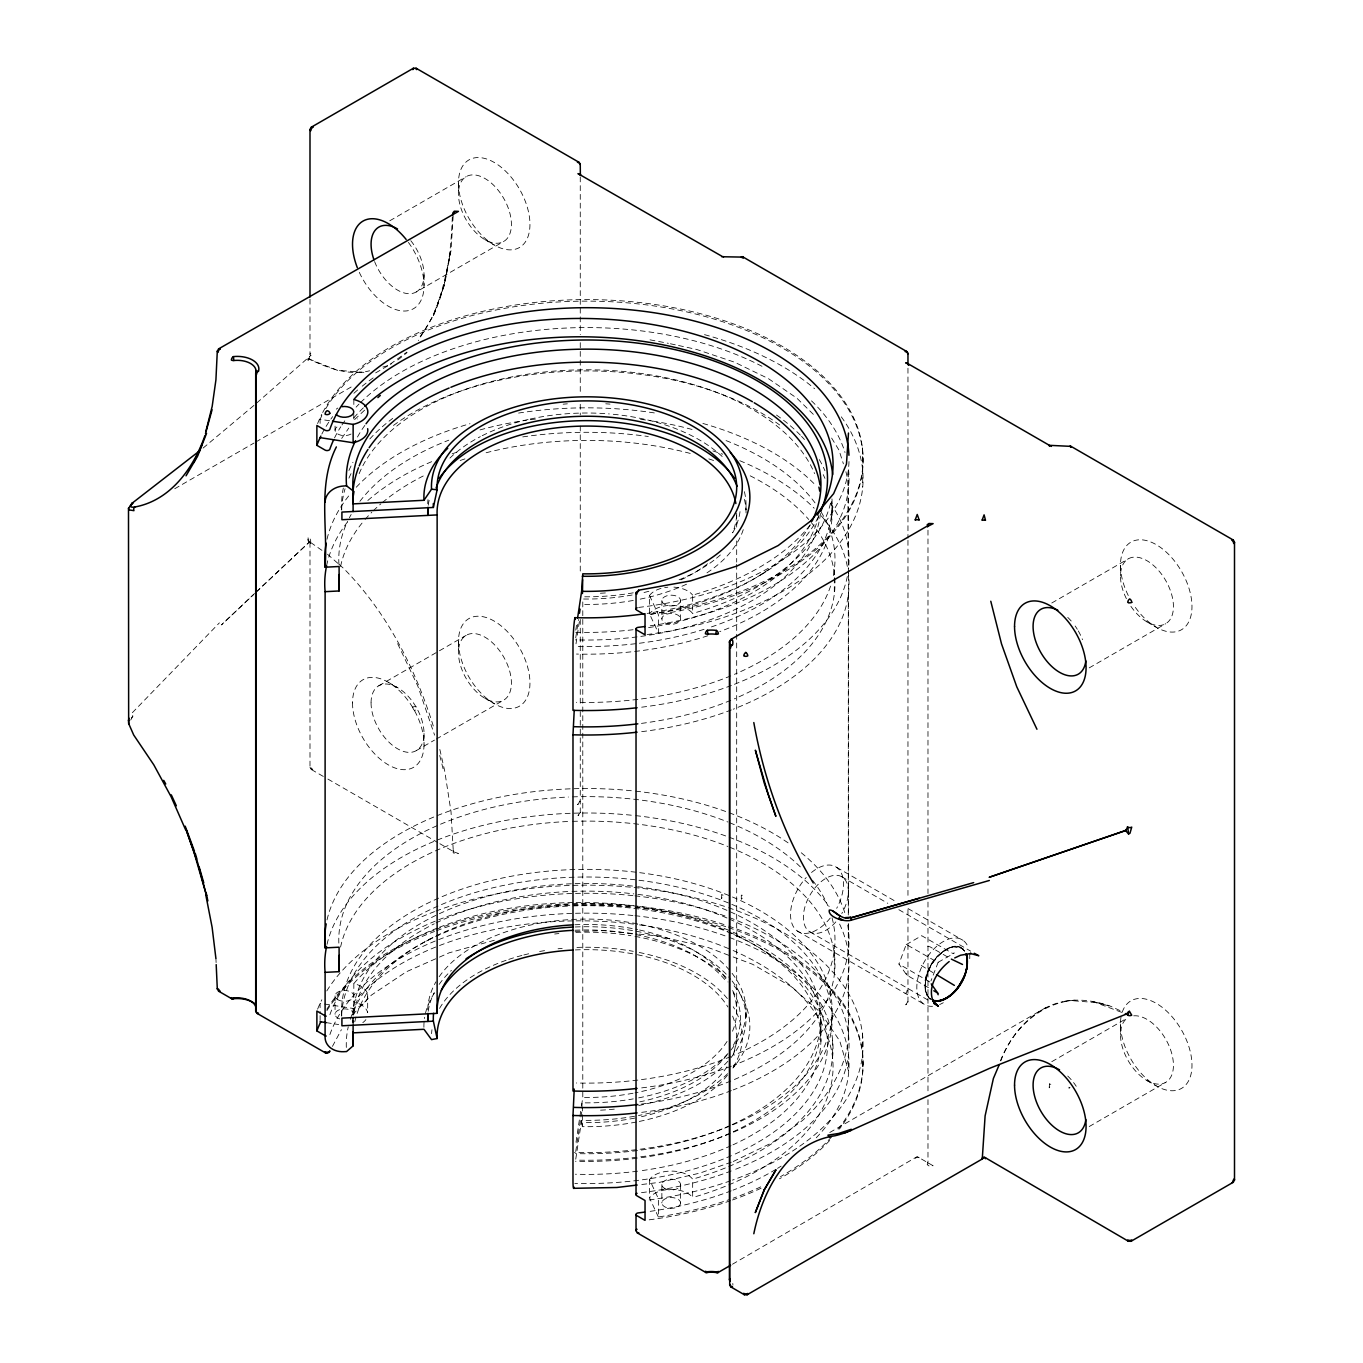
<?xml version="1.0" encoding="UTF-8"?>
<svg xmlns="http://www.w3.org/2000/svg" width="1363" height="1363" viewBox="0 0 1363 1363"><rect width="100%" height="100%" fill="white"/><g stroke="black" fill="none" stroke-linecap="round" stroke-linejoin="round"><path stroke-width="0.75" stroke-dasharray="5 3.75" d="M453.18 215.695L451.017 250.605L444.491 284.918L433.775 314.955L418.322 340.58M452.329 216.904C451.085 250.536 447.405 284.68 433.315 315.654L444.048 285.583L450.523 251.593C444.577 281.851 438.716 314.154 418.458 338.535M580.263 812.314L577.997 815.636L581.081 813.455A2.811 1.619 0 0 1 580.263 812.314L580.263 708.675M907.962 1001.515L905.714 1004.838L908.78 1002.657A2.811 1.619 0 0 1 907.962 1001.515L907.962 907.997M636.351 1122.022A155.416 89.737 0 0 1 582.291 1126.656L582.461 1107.25M575.748 630.183L576.668 624.05M575.731 637.867L578.525 619.484M576.004 643.813L579.701 619.364M576.004 1142.228L581.337 1106.96M581.558 1105.58L582.785 1097.419L582.785 599.004A149.794 86.482 0 0 0 633.028 594.83M575.731 1151.582L581.967 1110.47L581.967 1102.82A159.164 91.883 0 0 0 633.25 1098.885M575.748 1159.18L581.626 1120.318A162.981 94.098 0 0 0 636.453 1115.905M906.191 944.644L921.661 935.7L952.686 953.436L954.373 952.924M938.153 962.295L930.946 980.917M734.112 1052.117L737.809 1035.045M308.072 537.806L308.43 540.327L311.224 543.786A2.811 1.584 -58.9 0 0 309.282 542.661C305.585 538.538 309.827 534.909 310.815 541.23A2.811 1.619 0 0 0 310.815 543.513M308.004 358.861L308.277 360.224L310.815 353.17A2.811 1.619 0 0 0 310.815 355.47L255.477 404.078M928.442 987.664L906.94 975.244L898.916 964.016L906.225 944.457L937.846 962.465L953.844 953.384M1000.442 1060.789C1011.278 1033.444 1033.239 1007.904 1063.106 1001.601M1000.851 1060.857C1012.522 1028.622 1041.741 1001.481 1077.111 1000.084M332.436 1046.392L341.397 1029.678M130.712 720.039L132.875 716.069A2.811 1.738 42.9 0 1 131.41 713.684L219.375 622.874M341.687 438.409L348.741 428.135M131.547 717.909L132.875 716.069M736.429 1063.668L732.152 1068.848A155.416 89.737 0 0 0 733.209 1006.729M352.625 1014.702L371.486 995.041L406.361 971.768L437.506 957.985M732.459 1264.234L917.231 1156.591L933.127 1165.774L928.902 1165.91L927.164 1164.632A2.811 1.619 0 0 0 927.164 1162.332L928.902 1164.292M254.54 593.518L221.436 624.918L253.688 594.507M256.04 592.087L308.992 542.372L255.222 593.058M354.601 419.583L364.79 409.973M253.893 405.458L201.98 449.006M397.877 359.968L407.026 352.608M390.227 364.228L406.856 352.131M375.66 372.883L391.675 363.614M389.75 220.789L466.214 176.645M374.604 261.577A37.448 21.621 60 0 0 416.26 291.955L503.663 241.507M174.72 488.755L253.995 443.043M255.835 441.97L353.545 385.627M378.812 685.759L466.214 635.311M416.26 750.621L434.473 740.109M436.296 739.07L503.663 700.173M761.457 574.283L766.245 571.523M426.5 941.049L430.981 938.46M1051.776 603.008L1128.24 558.864M1089.224 667.87L1165.689 623.726M829.777 1132.5L1046.034 1007.496M1051.776 1061.675L1126.417 1018.57M1089.224 1126.537L1165.689 1082.392M439.465 957.116L449.194 952.805L497.836 939.294M731.267 1162.196L699.832 1173.117L659.436 1182.368L639.179 1184.805M733.26 1161.497L772.327 1142.586L802.432 1120.522C825.688 1099.583 844.276 1072.306 848.297 1040.668L848.297 975.687M915.834 1158.363L915.255 1157.749A2.811 1.619 0 0 1 919.224 1157.749L918.645 1158.363M307.97 360.224L308.072 358.793L309.282 359.133C327.597 368.01 349.098 376.171 369.612 370.77M382.884 367.039L388.557 365.437M927.709 946.552L929.873 946.723L949.585 958.104M575.101 931.321L604.201 930.69L637.015 933.911M363.921 372.372L337.155 370.242L309.282 359.133A2.811 1.653 -61.1 0 0 311.224 355.658L310.815 355.47M639.077 934.115L657.528 935.938L707.618 947.285L731.164 956.196M650.032 339.847L668.347 343.323M320.101 423.382L320.101 419.293L330.425 420.894M437.591 927.947A252.785 145.943 0 0 0 353.835 983.541A23.41 13.511 0 0 1 367.823 996.132A23.41 13.511 0 0 1 353.136 1008.45L320.101 1003.338L320.101 1013.527M326.302 1022.642L338.688 1024.567M670.392 343.766L676.508 345.078M678.535 345.503L696.493 349.405L734.606 362.217L768.374 378.607L796.776 398.098L815.67 416.618M733.141 956.928L752.768 964.357L790.932 986.386L820.509 1012.453L839.795 1041.059L848.553 1071.182L848.468 1054.536M1121.613 1012.317L1092.649 1001.43L1108.92 1005.911L1097.436 1002.691L1070.688 1000.561L1062.68 1001.686C1078.423 998.329 1094.625 1000.749 1109.686 1005.86L1123.044 1011.959M454.237 852.028L458.445 853.494L454.237 853.63L452.925 852.028A2.811 1.619 -0.7 0 0 452.925 850.41L454.237 852.028L439.602 843.561M963.42 949.023L955.838 946.041C934.183 949.312 915.152 981.684 930.554 999.846L925.596 992.792C922.615 973.08 935.597 950.079 955.838 946.041L959.995 946.808L964.646 951.05L959.995 946.808L951.135 946.774C933.263 954.918 919.616 977.731 927.573 996.949M932.548 999.88L929.327 998.278L932.701 1000.459M484.938 239.649L494.207 244.999M1146.965 621.869L1156.233 627.219M836.695 867.396L895.27 901.216M908.082 908.61L962.977 940.3M841.789 876.767L887.807 903.328M898.847 909.7L970.626 951.135M484.938 698.316L494.207 703.666M1146.965 1080.535L1156.233 1085.885M932.974 972.637L920.536 965.038M929.753 981.956L898.916 964.016M388.268 682.267L397.536 687.616M809.963 931.9L930.145 1001.294M797.338 931.031L923.62 1003.952M311.394 769.55L326.047 778.017M327.887 779.074L437.762 842.504M766.449 952.584L771.492 955.514M737.008 935.58L741.199 938.034M310.662 542.508L322.418 550.686M327.461 554.196L337.837 563.328M339.319 564.64L343.919 568.695C387.262 612.703 415.868 669.386 433.911 728.012M964.646 951.05L961.716 948.205L953.555 946.706C935.7 952.055 924.25 972.058 925.46 990.151L926.874 994.769L929.225 997.46M831.634 438.085L838.978 450.097L843.39 463.846M397.655 643.677L417.845 686.151L434.61 735.151M649.521 595.529L658.363 614.594L658.363 632.943L649.521 613.878L649.521 595.529A23.41 13.511 0 0 1 667.819 587.197M658.363 1216.989L649.521 1197.907A23.41 13.511 0 0 1 670.852 1189.439A23.41 13.511 0 0 1 692.66 1197.498L692.66 1179.148A23.41 13.511 0 0 0 670.852 1171.09A23.41 13.511 0 0 0 649.521 1179.557L658.363 1198.639L658.363 1216.989A276.195 159.454 0 0 0 729.137 1199.644M906.497 974.801L906.191 973.335M845.912 471.7L847.803 479.537L848.297 568.439M439.738 755.46L443.827 771.697M439.84 749.429L444.662 770.725L451.017 811.718L453.3 851.211M581.626 1120.318L582.291 1126.656M215.916 958.53L216.104 962.568M1120.471 565.304L1120.471 576.004M1120.471 1023.971L1120.471 1034.67M1069.001 1087.163L1069.001 1088.27A2.811 1.619 -60 0 0 1069.989 1087.401M927.982 530.173L927.982 893.583M927.982 902.085L927.982 1091.218M927.982 1099.72L927.982 1163.474M907.962 368.214L907.962 538.232M907.962 540.344L907.962 897.876M862.694 468.923L862.694 487.255M862.694 1052.952L862.694 1071.301M862.387 447.78L862.387 467.645M862.387 1033.341L862.387 1053.224M848.468 573.176L848.468 468.974A262.156 151.344 0 0 1 646.658 626.281M848.468 575.305L848.468 915.561M848.468 924.08L848.468 1034.653M848.297 595.001L848.297 915.186M848.297 923.654L848.297 951.221M834.309 569.819L834.309 575.936M834.309 577.98L834.309 594.285M834.309 950.522L834.309 974.988M832.64 1040.208L832.64 1058.557M832.146 507.309L832.146 514.941M832.146 1013.373L832.146 1021.006M831.669 513.987L831.669 521.62M831.669 1020.035L831.669 1027.685M820.918 1020.819L820.918 1041.468M820.475 1027.191L820.475 1034.841M746.038 505.86L746.038 509.677M746.038 1011.925L746.038 1019.558M736.684 513.34L736.684 528.197M736.684 540.907L736.684 562.118M736.684 564.248L736.684 632.108M736.684 634.238L736.684 1011.755M810.082 525.181A252.785 145.943 0 0 1 692.66 595.12L692.66 613.469A23.41 13.511 0 0 0 670.852 605.393A23.41 13.511 0 0 0 649.521 613.878M680.597 600.555A9.371 5.401 0 0 1 666.558 605.24A9.371 5.401 0 0 1 666.558 595.887A9.371 5.401 0 0 1 680.597 600.555L680.597 618.904A9.371 5.401 0 0 1 666.558 623.59A9.371 5.401 0 0 1 666.558 614.219A9.371 5.401 0 0 1 680.597 618.904M680.597 1184.6L680.597 1202.95A9.371 5.401 0 0 1 666.558 1207.618A9.371 5.401 0 0 1 666.558 1198.264A9.371 5.401 0 0 1 680.597 1202.95M661.873 600.555L661.873 618.904M661.873 1184.6L661.873 1202.95M649.521 1179.557L649.521 1197.907M580.263 176.883L580.263 334.651M580.263 342.658L580.263 394.163M580.263 404.283L580.263 414.914M580.263 426.04L580.263 572.681M580.263 619.432L580.263 706.562M458.445 183.085A50.55 29.185 60 0 0 512.079 249.787A50.55 29.185 60 0 0 512.079 178.297A50.55 29.185 60 0 0 458.445 183.085L458.445 193.785A37.448 21.621 60 0 0 498.176 243.193A37.448 21.621 60 0 0 498.176 190.241A37.448 21.621 60 0 0 458.445 193.785M458.445 641.752A50.55 29.185 60 0 0 512.079 708.453A50.55 29.185 60 0 0 512.079 636.964A50.55 29.185 60 0 0 458.445 641.752L458.445 652.451A37.448 21.621 60 0 0 498.176 701.86A37.448 21.621 60 0 0 498.176 648.907A37.448 21.621 60 0 0 458.445 652.451M424.029 274.815L424.029 285.514M424.029 733.481L424.029 744.181M367.669 994.377L367.669 1012.709A23.41 13.511 0 0 0 353.835 1001.89A252.785 145.943 0 0 1 437.591 946.297M353.835 399.495L353.835 405.612M353.784 413.909L353.784 420.025M353.835 983.541L353.784 1014.259M353.136 1008.45L353.136 1018.638M353.136 1020.683L353.136 1026.799M335.059 426.142L335.059 430.214M335.059 995.91L335.059 1014.259M320.101 1015.571L320.101 1021.688M309.997 299.196L309.997 354.312M309.997 542.372L309.997 767.113M563.123 404.181A162.981 94.098 0 0 1 567.366 403.84M605.751 403.806A162.981 94.098 0 0 1 609.994 404.112M818.839 515.35A234.061 135.141 0 0 1 647.169 627.832M633.079 629.74A234.061 135.141 0 0 1 575.425 632.245M820.475 513.476A234.061 135.141 0 0 1 575.425 639.877M359.151 473.677A234.061 135.141 0 0 1 586.84 369.782A234.061 135.141 0 0 1 814.58 473.625M740.024 511.619A153.593 88.68 0 0 1 731.624 534.552M605.376 592.939A153.593 88.68 0 0 1 597.062 593.382M831.958 498.892A245.289 141.616 0 0 1 711.094 627.031M704.041 629.331A245.289 141.616 0 0 1 576.481 646.403M341.755 510.086A245.289 141.616 0 0 1 343.323 488.073M348.928 470.525A245.289 141.616 0 0 1 352.966 462.261M369.782 438.988A245.289 141.616 0 0 1 392.68 418.39M776.484 415.051A245.289 141.616 0 0 1 800.49 435.274M801.529 436.364A245.289 141.616 0 0 1 804.477 439.533M819.265 459.552A245.289 141.616 0 0 1 824.939 470.746M831.447 501.584A245.289 141.616 0 0 1 719.715 631.614M707.84 635.754A245.289 141.616 0 0 1 576.481 654.053M341.636 509.711A245.289 141.616 0 0 1 345.06 488.789M348.928 478.157A245.289 141.616 0 0 1 351.415 472.876M393.464 425.443A245.289 141.616 0 0 1 781.902 426.653M823.218 474.614A245.289 141.616 0 0 1 824.939 478.379M744.385 491.685A159.164 91.883 0 0 1 745.817 509.915M720.363 554.962A159.164 91.883 0 0 1 715.575 558.983M713.888 560.295A159.164 91.883 0 0 1 677.121 580.604M633.25 592.82A159.164 91.883 0 0 1 581.967 596.755M427.743 503.697A159.164 91.883 0 0 1 427.982 499.625M449.943 458.07A159.164 91.883 0 0 1 480.321 436.654M482.229 435.683A159.164 91.883 0 0 1 528.214 419.48M530.224 419.037A159.164 91.883 0 0 1 609.312 413.926M613.265 414.284A159.164 91.883 0 0 1 723.583 457.832M743.261 529.645A159.164 91.883 0 0 1 706.801 572.971M686.509 584.216A159.164 91.883 0 0 1 637.373 599.703M633.25 600.453A159.164 91.883 0 0 1 581.967 604.405M428.221 505.247A159.164 91.883 0 0 1 429.413 499.199M744.385 499.318A159.164 91.883 0 0 1 746.038 513.493M572.699 905.935A240.621 138.924 0 0 1 811.99 995.535A240.621 138.924 0 0 1 734.964 1154.103M731.403 1155.671A240.621 138.924 0 0 1 574.862 1183.357M346.321 1047.431A240.621 138.924 0 0 1 348.247 1026.833M350.291 1019.32A240.621 138.924 0 0 1 433.707 937.471M435.547 936.602A240.621 138.924 0 0 1 570.654 906.003M729.801 932.241A234.061 135.141 0 0 1 732.987 1144.835M731.079 1145.704A234.061 135.141 0 0 1 639.605 1170.919M637.577 1171.192A234.061 135.141 0 0 1 575.425 1174.225M354.772 1021.841A234.061 135.141 0 0 1 434.456 936.705M436.211 935.836A234.061 135.141 0 0 1 570.586 904.453M572.664 904.368A234.061 135.141 0 0 1 632.79 906.753M634.834 906.991A234.061 135.141 0 0 1 727.961 931.423M637.85 886.717A234.061 135.141 0 0 1 815.193 988.856A234.061 135.141 0 0 1 731.079 1125.071M730.108 1125.497A234.061 135.141 0 0 1 575.425 1153.592M352.966 1023.238A234.061 135.141 0 0 1 352.847 1016.73M352.898 1015.196A234.061 135.141 0 0 1 636.862 886.597M341.755 1016.151A245.289 141.616 0 0 1 585.051 869.355A245.289 141.616 0 0 1 832.129 1014.038A245.289 141.616 0 0 1 574.453 1152.417M341.636 1015.776A245.289 141.616 0 0 1 593.638 877.056A245.289 141.616 0 0 1 832.026 1023.562A245.289 141.616 0 0 1 576.481 1160.117M733.141 992.281A149.794 86.482 0 0 1 732.527 1031.212M727.075 1041.434A149.794 86.482 0 0 1 635.056 1092.87M633.028 1093.245A149.794 86.482 0 0 1 582.785 1097.419M574.93 924.761A149.794 86.482 0 0 1 637.628 929.6M639.639 930.026A149.794 86.482 0 0 1 728.012 981.99M736.599 515.299A149.794 86.482 0 0 1 732.527 532.78M707.601 563.754A149.794 86.482 0 0 1 677.973 581.217M648.873 591.286A149.794 86.482 0 0 1 641.07 593.178M810.201 524.738A234.061 135.141 0 0 1 647.715 614.764M818.311 516.935A240.621 138.924 0 0 1 647.135 613.418M357.481 437.012A240.621 138.924 0 0 1 364.858 425.392M821.139 512.011A248.1 143.234 0 0 1 832.844 577.98M830.561 586.107A248.1 143.234 0 0 1 734.384 674.361M730.772 675.878A248.1 143.234 0 0 1 639.929 699.117M637.833 699.372A248.1 143.234 0 0 1 576.328 702.303M338.944 564.452A248.1 143.234 0 0 1 347.531 521.467M349.337 517.838A248.1 143.234 0 0 1 351.16 514.498M359.9 501.345A248.1 143.234 0 0 1 448.802 440.181M480.015 429.907A248.1 143.234 0 0 1 526.391 420.264M530.514 419.685A248.1 143.234 0 0 1 536.766 418.901M640.559 419.327A248.1 143.234 0 0 1 650.901 420.792M652.945 421.116A248.1 143.234 0 0 1 692.898 429.686M726.036 440.59A248.1 143.234 0 0 1 816.488 504.906M834.786 577.878A248.1 143.234 0 0 1 734.384 698.827M730.772 700.343A248.1 143.234 0 0 1 639.929 723.583M340.58 566.378A248.1 143.234 0 0 1 363.751 521.024M365.097 519.439A248.1 143.234 0 0 1 371.826 512.232M373.258 510.801A248.1 143.234 0 0 1 380.856 503.85M382.441 502.487A248.1 143.234 0 0 1 426.125 474.545M460.183 460.49A248.1 143.234 0 0 1 466.027 458.547M486.114 452.755A248.1 143.234 0 0 1 690.973 453.623M708.845 458.905A248.1 143.234 0 0 1 714.672 460.864M750.212 475.823A248.1 143.234 0 0 1 808.719 519.49M811.206 522.438A248.1 143.234 0 0 1 834.616 575.816M832.026 917.793A248.1 143.234 0 0 1 734.384 1055.064M730.772 1056.581A248.1 143.234 0 0 1 639.929 1079.803M637.833 1080.075A248.1 143.234 0 0 1 576.328 1082.989M338.842 943.111A248.1 143.234 0 0 1 568.456 797.031M572.494 796.878A248.1 143.234 0 0 1 727.876 822.008M729.716 822.758A248.1 143.234 0 0 1 800.541 867.072M812.569 880.379A248.1 143.234 0 0 1 827.818 905.696M729.716 847.224A248.1 143.234 0 0 1 734.384 1079.513M730.772 1081.029A248.1 143.234 0 0 1 639.929 1104.269M340.58 947.081A248.1 143.234 0 0 1 568.456 821.497M572.494 821.344A248.1 143.234 0 0 1 727.876 846.474M847.309 576.498A262.156 151.344 0 0 1 733.243 684.754M731.369 685.47A262.156 151.344 0 0 1 639.213 707.482M327.018 539.237A262.156 151.344 0 0 1 350.938 493.219M356.254 487.238A262.156 151.344 0 0 1 469.996 423.706M518.604 413.057A262.156 151.344 0 0 1 654.53 412.955M702.882 423.45A262.156 151.344 0 0 1 815.67 485.296M830.357 503.066A262.156 151.344 0 0 1 848.723 566.548M848.11 570.978A262.156 151.344 0 0 1 733.243 709.203M731.369 709.936A262.156 151.344 0 0 1 639.213 731.948M326.592 565.679A262.156 151.344 0 0 1 348.212 521.041M367.84 500.494A262.156 151.344 0 0 1 432.974 461.12M452.158 453.811A262.156 151.344 0 0 1 458.019 451.852M522.762 436.893A262.156 151.344 0 0 1 648.294 436.501M712.883 450.932A262.156 151.344 0 0 1 722.68 454.186M739.802 460.711A262.156 151.344 0 0 1 814.188 508.246M821.31 515.896A262.156 151.344 0 0 1 847.803 568.984M847.803 925.221A262.156 151.344 0 0 1 733.243 1065.44M731.369 1066.173A262.156 151.344 0 0 1 639.213 1088.185M327.018 919.923A262.156 151.344 0 0 1 633.556 790.949M635.669 791.17A262.156 151.344 0 0 1 788.342 843.033M801.257 852.761A262.156 151.344 0 0 1 845.554 915.289M839.591 924.097A262.156 151.344 0 0 1 733.243 1089.906M731.369 1090.621A262.156 151.344 0 0 1 639.213 1112.651M327.018 944.389A262.156 151.344 0 0 1 633.556 815.415M635.669 815.636A262.156 151.344 0 0 1 829.13 906.497M727.382 1075.322A155.416 89.737 0 0 1 638.344 1121.63M431.577 1033.665A155.416 89.737 0 0 1 431.969 1029.712M439.55 1008.399A155.416 89.737 0 0 1 506.985 959.995M508.791 959.382A155.416 89.737 0 0 1 521.927 955.446M523.852 954.952A155.416 89.737 0 0 1 529.696 953.538M539.629 951.476A155.416 89.737 0 0 1 547.756 950.13M558.063 948.784A155.416 89.737 0 0 1 562.203 948.375M576.924 947.421A155.416 89.737 0 0 1 633.25 951.323M639.247 952.481A155.416 89.737 0 0 1 727.382 998.602M732.613 1016.134A149.794 86.482 0 0 1 732.749 1055.848M726.956 1066.803A149.794 86.482 0 0 1 638.974 1117.251M634.817 1118.086A149.794 86.482 0 0 1 582.785 1122.601M575.356 949.926A149.794 86.482 0 0 1 633.574 953.981M637.407 954.73A149.794 86.482 0 0 1 727.91 1006.984M732.595 990.577A153.593 88.68 0 0 1 732.732 1046.409M727.007 1054.911A153.593 88.68 0 0 1 639.775 1101.866M574.999 930.213A153.593 88.68 0 0 1 726.99 982.28M729.273 919.02A234.061 135.141 0 0 1 731.965 1132.312M730.108 1133.147A234.061 135.141 0 0 1 641.155 1157.715M637.134 1158.243A234.061 135.141 0 0 1 575.425 1161.242M352.932 1022.25A234.061 135.141 0 0 1 434.269 923.807M436.075 922.921A234.061 135.141 0 0 1 569.973 891.487M572.034 891.402A234.061 135.141 0 0 1 633.812 893.872M637.85 894.367A234.061 135.141 0 0 1 727.399 918.185M734.044 985.824A162.981 94.098 0 0 1 732.936 1068.03M727.655 1073.686A162.981 94.098 0 0 1 638.48 1115.53M423.91 1027.293A162.981 94.098 0 0 1 424.643 1017.258M425.46 1013.288A162.981 94.098 0 0 1 434.678 992.605M554.673 934.013A162.981 94.098 0 0 1 558.881 933.57M575.868 932.377A162.981 94.098 0 0 1 630.916 935.665M635.005 936.364A162.981 94.098 0 0 1 727.552 978.736M732.084 973.335A159.164 91.883 0 0 1 729.341 1051.946M727.927 1053.565A159.164 91.883 0 0 1 637.373 1098.118M427.743 1009.762A159.164 91.883 0 0 1 435.939 981.82M439.176 976.743A159.164 91.883 0 0 1 582.103 919.122A159.164 91.883 0 0 1 730.772 971.7M732.084 980.985A159.164 91.883 0 0 1 729.341 1059.596M727.927 1061.198A159.164 91.883 0 0 1 637.373 1105.768M614.287 1109.141A159.164 91.883 0 0 1 600.061 1110.198M428.221 1011.295A159.164 91.883 0 0 1 434.081 992.911M439.176 984.393A159.164 91.883 0 0 1 451.409 970.388M575.22 926.976A159.164 91.883 0 0 1 730.772 979.35M932.531 1006.286A37.448 21.621 -60 0 1 925.579 959.637A37.448 21.621 -60 0 1 968.497 948.137M969.638 953.725A37.448 21.621 -60 0 1 969.638 960.114M943.298 1002.708A37.448 21.621 -60 0 1 939.618 1004.531M811.513 872.49A37.448 21.621 -60 0 1 839.949 870.684A37.448 21.621 -60 0 1 836.695 908.32M830.254 918.049A37.448 21.621 -60 0 1 793.419 926.721A37.448 21.621 -60 0 1 806.249 877.499M841.295 416.857A276.195 159.454 0 0 1 647.135 634.528M321.838 434.081A276.195 159.454 0 0 1 332.64 416.618M353.903 393.277A276.195 159.454 0 0 1 359.065 388.762M362.183 386.206A276.195 159.454 0 0 1 373.598 377.602M704.518 334.651A276.195 159.454 0 0 1 814.563 388.659M322.707 412.512A276.195 159.454 0 0 1 621.085 300.814A276.195 159.454 0 0 1 862.762 451.409A276.195 159.454 0 0 1 647.135 614.662M317.596 423.603A276.195 159.454 0 0 1 321.77 414.352M728.541 927.59A276.195 159.454 0 0 1 839.404 1129.075M829.709 1140.456A276.195 159.454 0 0 1 779.466 1178.791M761.099 1188.212A276.195 159.454 0 0 1 732.493 1199.985M730.568 1200.667A276.195 159.454 0 0 1 647.135 1220.106M326.899 1010.647A276.195 159.454 0 0 1 434.541 931.474M436.501 930.742A276.195 159.454 0 0 1 633.335 907.298M635.414 907.502A276.195 159.454 0 0 1 726.513 926.908M728.541 907.724A276.195 159.454 0 0 1 732.493 1180.102M730.568 1180.784A276.195 159.454 0 0 1 647.135 1200.224M317.596 1009.182A276.195 159.454 0 0 1 321.838 999.778M326.796 990.935A276.195 159.454 0 0 1 434.541 911.608M435.973 911.063A276.195 159.454 0 0 1 726.683 907.094M729.512 937.505A262.156 151.344 0 0 1 816.25 1137.781M781.135 1166.115A262.156 151.344 0 0 1 777.506 1168.381M775.82 1169.403A262.156 151.344 0 0 1 733.055 1190.12M731.198 1190.836A262.156 151.344 0 0 1 646.658 1211.843M632.909 915.493A262.156 151.344 0 0 0 329.812 1034.807A2.811 1.619 0 0 1 328.773 1035.778M634.954 915.697A262.156 151.344 0 0 1 727.535 936.756M1067.74 1076.054A37.448 21.621 60 0 1 1076.242 1086.277M1067.74 617.388A37.448 21.621 60 0 1 1072.817 622.908M1075.134 625.992A37.448 21.621 60 0 1 1077.298 629.263M1078.303 630.933A37.448 21.621 60 0 1 1082.512 639.69M410.791 240.689A37.448 21.621 60 0 1 416.26 291.955M408.406 242.393A50.55 29.185 60 0 1 413.551 308.668A50.55 29.185 60 0 1 358.725 271.067M835.843 921.882A31.826 18.383 -60 0 1 803.386 918.458A31.826 18.383 -60 0 1 834.037 875.404A31.826 18.383 -60 0 1 841.789 913.517M1133.709 1015.827A37.448 21.621 60 0 1 1173.339 1062.527A37.448 21.621 60 0 1 1137.901 1073.465A37.448 21.621 60 0 1 1128.24 1017.531M1122.226 1012.232A50.55 29.185 60 0 1 1181.942 1030.769A50.55 29.185 60 0 1 1166.081 1089.974A50.55 29.185 60 0 1 1121.255 1015.827M1126.383 598.664A37.448 21.621 60 0 1 1141.904 558.353A37.448 21.621 60 0 1 1172.282 614.849A37.448 21.621 60 0 1 1128.24 602.105M1128.274 595.546A50.55 29.185 60 0 1 1148.276 541.094A50.55 29.185 60 0 1 1191.075 615.241A50.55 29.185 60 0 1 1133.931 605.342M848.996 461.529A262.156 151.344 0 0 1 638.276 607.455M729.512 917.623A262.156 151.344 0 0 1 733.055 1170.255M731.198 1170.97A262.156 151.344 0 0 1 638.276 1193.017M632.909 895.61A262.156 151.344 0 0 0 329.812 1014.941A2.811 1.619 0 0 1 328.773 1015.912M634.954 895.832A262.156 151.344 0 0 1 727.535 916.89M334.531 437.915A262.156 151.344 0 0 1 340.784 426.789M341.96 424.966A262.156 151.344 0 0 1 345.725 419.565M356.101 407.128A262.156 151.344 0 0 1 359.014 404.078M360.514 402.579A262.156 151.344 0 0 1 763.876 367.277M811.496 400.875A262.156 151.344 0 0 1 845.009 452.499M732.783 1283.452A21.535 12.437 0 0 1 732.851 1285.19M336.303 409.173A9.371 5.401 0 0 1 337.785 408.048M351.041 434.03A9.371 5.401 0 0 1 336.985 433.502A9.371 5.401 0 0 1 339.728 425.529M325.74 408.661A276.195 159.454 0 0 1 788.87 351.824A276.195 159.454 0 0 1 658.363 614.594M320.101 419.293A276.195 159.454 0 0 1 321.838 415.732M673.901 587.129A23.41 13.511 0 0 1 692.66 595.12M830.493 503.458A252.785 145.943 0 0 1 692.66 613.469M363.359 407.793A252.785 145.943 0 0 0 353.835 417.845A23.41 13.511 0 0 1 357.413 418.969M339.728 1018.928A9.371 5.401 0 0 1 335.928 1011.976A9.371 5.401 0 0 1 347.616 1009.182A9.371 5.401 0 0 1 353.46 1015.656M733.107 932.19A252.785 145.943 0 0 1 692.66 1179.148M439.499 927.215A252.785 145.943 0 0 1 574.044 902.527M576.089 902.51A252.785 145.943 0 0 1 637.373 906.259M639.486 906.548A252.785 145.943 0 0 1 731.147 931.338M733.107 950.522A252.785 145.943 0 0 1 692.66 1197.498M439.499 945.547A252.785 145.943 0 0 1 574.044 920.877M576.089 920.86A252.785 145.943 0 0 1 637.373 924.608M639.486 924.898A252.785 145.943 0 0 1 731.147 949.687M365.897 1019.609A23.41 13.511 0 0 1 362.797 1022.625M728.643 926.107A276.195 159.454 0 0 1 835.826 1132.023M831.617 1136.861A276.195 159.454 0 0 1 780.471 1176.678M760.69 1186.883A276.195 159.454 0 0 1 733.226 1198.179M326.796 1009.284A276.195 159.454 0 0 1 434.081 930.128M435.973 929.413A276.195 159.454 0 0 1 570.416 903.788M572.426 903.72A276.195 159.454 0 0 1 726.683 925.426M721.777 894.69L721.504 898.626L723.77 895.167A2.811 1.619 0 0 1 721.777 894.69M1049.476 1083.892L1049.203 1087.827L1051.469 1084.352A2.811 1.619 0 0 1 1049.476 1083.892M741.302 899.069L741.302 895.167A2.811 1.619 0 0 1 743.278 895.644A2.811 1.619 -60 0 1 741.302 899.069M371.06 702.899A37.448 21.621 60 0 0 410.791 752.325A37.448 21.621 60 0 0 410.791 699.355A37.448 21.621 60 0 0 371.06 702.899M352.523 702.899A50.55 29.185 60 0 0 406.157 769.618A50.55 29.185 60 0 0 406.157 698.112A50.55 29.185 60 0 0 352.523 702.899M310.815 768.272A2.811 1.619 -60 0 0 312.808 769.414A2.811 1.619 60 0 1 310.815 765.972A2.811 1.619 0 0 0 310.815 768.272M412.768 707.107A2.811 1.619 60 0 0 414.761 710.549A2.811 1.619 -60 0 0 416.737 707.107A2.811 1.619 0 0 0 412.768 707.107M577.452 804.477A2.811 1.619 -60 0 0 579.445 801.052A2.811 1.619 0 0 1 580.263 802.194A2.811 2.3 0 0 1 577.452 804.477M905.151 993.678A2.811 1.619 -60 0 0 907.145 990.237A2.811 1.619 0 0 1 907.962 991.395A2.811 2.3 0 0 1 905.151 993.678M664.616 1188.417A9.371 5.401 0 0 0 680.273 1185.997A9.371 5.401 0 0 0 668.807 1179.37A9.371 5.401 0 0 0 664.616 1188.417M337.785 999.726A9.371 5.401 0 0 0 353.46 997.307A9.371 5.401 0 0 0 341.994 990.68A9.371 5.401 0 0 0 337.785 999.726"/><path stroke-width="1.5" d="M185.453 829.437L171.057 796.622L153.815 764.864L133.693 734.998L128.65 723.514L128.497 508.314L131.41 504.583A2.811 2.096 53.6 0 1 132.875 502.896L130.524 505.298C129.706 507.752 133.54 507.189 134.869 506.985C170.614 500.425 193.665 467.986 204.927 435.632M1127.763 1015.179L1129.314 1011.056L1131.733 1015.179A2.811 1.619 0 0 1 1127.763 1015.179L1127.354 1014.975A2.811 1.653 -61.1 0 0 1125.327 1013.799L1127.252 1013.697L1128.377 1011.704M582.461 593.552L582.683 579.735M233.891 998.057L233.38 998.755A2.811 1.619 -60 0 1 231.386 997.614A2.811 1.619 0 0 0 233.891 998.057A18.724 10.819 0 0 1 255.733 1010.665A2.811 2.249 17.9 0 0 258.493 1013.254A2.811 1.619 -60 0 1 256.517 1012.113A2.811 1.619 0 0 1 255.733 1010.665M707.908 1271.713L707.397 1272.429A2.811 1.619 -60 0 1 705.404 1271.27A2.811 1.619 0 0 0 707.908 1271.713A18.724 10.819 0 0 1 715.728 1271.832A2.811 1.619 0 0 0 718.369 1271.406A2.811 1.619 60 0 1 716.393 1272.548A21.535 12.437 0 0 0 707.397 1272.429M715.728 634.289L716.393 630.422A21.535 12.437 0 0 0 707.397 630.285A2.811 1.619 -60 0 0 705.404 633.727A2.811 1.619 0 0 0 707.908 634.17A18.724 10.819 0 0 1 715.728 634.289A2.811 1.619 0 0 0 718.369 633.863A2.811 1.619 60 0 0 716.393 630.422M577.605 617.916L581.626 591.321L582.785 573.823A149.794 86.482 0 0 0 736.684 488.158A149.794 86.482 0 0 0 585.511 400.892A149.794 86.482 0 0 0 437.131 489.743L431.526 489.215L423.978 500.289L353.102 503.884A234.061 135.141 0 0 1 352.932 493.253M217.296 351.245L215.916 379.919L212.185 406.361L205.898 431.287M353.17 1031.825A234.061 135.141 0 0 0 353.102 1045.864L346.56 1051.555L343.766 1051.691A18.724 15.232 -8.6 0 1 325.093 1037.345L325.11 972.364L339.097 971.666L339.097 947.2L325.11 947.898L325.11 591.678L339.097 590.963L339.097 566.497L325.11 567.212C327.989 527.311 317.426 484.223 336.371 446.911M848.468 433.042L846.474 464.084L833.628 493.662L810.542 521.194M1128.343 1241.216L984.103 1156.983L982.28 1158.754L985.108 1115.888L993.388 1078.457L999.198 1064.776M932.548 999.88L934.371 1001.345C955.821 1000.459 971.155 974.034 966.401 954.134M966.776 969.025L967.355 957.269L965.839 954.117M645.057 613.708A240.621 138.924 0 0 1 574.862 617.66L574.624 619.279A18.724 1.329 -87.1 0 0 572.988 645.346L572.988 710.327A262.156 151.344 0 0 0 637.1 707.738M579.462 613.282L580.093 609.159M637.1 1088.424A262.156 151.344 0 0 1 572.988 1091.013L572.988 734.793L574.215 710.396M574.198 1187.241A18.724 1.329 -87.1 0 1 572.988 1180.46L572.988 1115.479L574.215 1089.054M128.497 720.771L128.889 718.148M735.867 503.543A149.794 86.482 0 0 0 577.026 426.261A149.794 86.482 0 0 0 437.131 514.924L341.909 519.729L341.909 512.079L433.366 507.462L437.131 489.743M205.472 433.655L212.066 409.786M753.807 1233.754C762.445 1191.041 787.507 1142.654 835.008 1135.754C840.358 1134.476 845.656 1132.806 850.648 1130.472A2.811 1.039 64.5 0 0 851.262 1129.28L838.688 1133.471L827.954 1135.158A2.811 2.249 80.4 0 0 831.021 1136.572M1049.476 446.331L1049.374 445.326L1069.001 446.28A2.811 1.619 -60 0 1 1070.977 447.285A2.811 1.619 0 0 0 1070.398 447.03M206.563 433.349L197.618 456.111L186.032 475.823M202.133 444.679L193.785 462.619M964.8 975.448L958.002 987.715M716.393 1272.548L715.728 1271.832M927.283 526.612L933.127 523.631L928.902 523.494L927.164 524.789A2.811 1.619 0 0 1 927.607 526.748M955.821 990.237C963.658 980.61 969.536 967.73 966.606 955.139C969.178 967.457 963.999 980.253 956.042 989.606A29.458 17.003 -60 0 1 936.688 1000.783L932.701 1000.459C941.731 1003.475 950.25 996.643 955.821 990.237C950.403 996.455 942.94 1001.618 934.371 1001.345M130.524 505.298L132.875 502.896M377.909 397.604L380.294 395.457M949.176 961.562C937.642 970.626 926.908 986.829 933.314 1001.771M132.024 503.271L200.31 450.301M810.934 520.853L778.103 545.592L737.213 565.935L690.223 580.979L638.548 590.213L638.276 591.406A2.811 1.619 0 0 0 636.129 592.53A2.811 1.619 0 0 0 636.845 594.132A2.811 1.619 -60 0 1 638.821 590.707L638.548 590.213M454.237 212.832L452.482 214.792A2.811 1.619 0.7 0 0 452.925 212.832L454.237 211.214L458.445 211.367L218.71 348.826M721.777 256.738L741.302 257.079M311.394 127.134L413.347 68.269M730.875 639.451L928.902 525.113M717.79 1272.701L730.636 1265.29M747.18 1294.731L982.706 1158.737M1131.154 1241.216L1233.106 1182.351M954.73 957.933L960.557 955.242L971.172 953.436L970.286 953.47L978.804 955.753L974.306 953.265M850.904 1130.455L989.759 1068.268L1126.945 1013.868M844.447 1132.994L850.648 1130.472M973.676 882.611L850.904 917.844L919.173 898.251M851.262 920.178A2.811 1.397 75.4 0 0 850.648 917.299C841.772 921.524 834.377 909.104 829.3 910.092C827.597 916.941 844.634 922.512 851.262 920.178L989.334 880.481M573.329 950.028A149.794 86.482 0 0 0 437.131 1038.521L431.526 1039.611L423.978 1029.286L353.102 1032.864M962.499 964.459L951.374 959.126M637.168 1185.043L616.911 1187.48L573.806 1188.315M845.401 917.606L850.648 917.299M353.102 511.517L353.102 490.884L346.56 485.858L343.766 485.995A18.724 15.232 -8.6 0 0 325.093 502.231M572.801 924.864A149.794 86.482 0 0 0 437.131 1013.339L341.909 1018.144L341.909 1025.794L433.366 1021.177L437.131 1038.521M1128.547 833.969L1129.961 833.287L1131.733 827.12A2.811 1.619 0 0 1 1127.763 827.12L1127.354 826.864A2.811 1.584 -58.9 0 1 1125.327 830.271L1128.547 833.969L1127.763 827.12M722.731 256.431L723.583 256.857M1050.43 445.633L1051.418 446.4M332.487 421.218L353.136 424.404A23.41 13.511 0 0 0 367.823 412.086A23.41 13.511 0 0 0 353.835 399.495A252.785 145.943 0 0 1 680.478 330.408A252.785 145.943 0 0 1 817.323 515.061M320.101 437.642L353.136 442.754A23.41 13.511 0 0 0 367.669 428.681M320.101 1021.688L326.302 1022.642M985.5 1158.737L985.517 1157.886A2.811 1.653 0 0 0 982.127 1158.141M721.674 256.125L577.997 173.595L580.808 175.043M907.724 363.546L905.714 362.797L907.962 363.955A2.811 1.619 0 0 0 908.78 365.114L907.724 363.546L1049.374 445.326M416.158 68.269L578.866 162.214M742.699 256.806L906.565 351.415M1070.398 446.008L1233.106 539.935M848.945 455.293A262.156 151.344 0 0 0 609.465 308.259A262.156 151.344 0 0 0 329.812 429.379A2.811 1.619 0 0 1 327.887 430.606A2.811 1.619 0 0 1 325.076 430.197L316.88 425.46L316.88 445.343L325.076 450.08A2.811 1.619 0 0 0 327.887 450.489A2.811 1.619 0 0 0 329.812 449.245A262.156 151.344 0 0 1 333.645 439.806M936.568 974.698L954.373 985.381M933.808 990.765L937.403 992.826L938.153 994.751M933.791 1003.389L938.272 1006.15L932.871 1000.646M326.217 1016.168A2.811 1.619 0 0 1 325.076 1015.776L316.88 1011.039L316.88 1030.905L325.076 1035.641A2.811 1.619 0 0 0 326.217 1036.05M218.71 991.242L231.966 998.892M257.096 1013.39L325.655 1052.986M637.424 1232.97L705.983 1272.565M731.113 1287.064L744.368 1294.731M832.895 911.097L839.966 916.106M933.876 1002.725L938.272 1006.15M931.236 983.882L937.846 993.269M813.285 882.951C783.486 833.866 763.893 779.006 753.807 722.56M163.713 780.369L165.741 783.981M1036.953 729.256L1016.764 686.782L1001.515 643.881L990.782 601.236M171.295 794.85L176.338 805.806M185.198 826.182L194.466 851.211M574.862 617.66L575.425 619.245M195.182 853.136L196.902 859.082M199.185 867.021L203.768 882.9M707.397 630.285L707.908 634.17M233.38 356.612L233.891 360.514A18.724 10.819 0 0 1 255.733 373.121A2.811 1.619 0 0 0 256.517 374.569A2.811 1.619 -60 0 1 258.493 371.128A21.535 12.437 0 0 0 233.38 356.612A2.811 1.619 -60 0 0 231.386 360.053A2.811 1.619 0 0 0 233.891 360.514M206.188 892.901L207.858 900.926M205.83 895.099L212.117 927.3L215.916 958.53M128.497 508.314L129.332 509.949L133.966 510.665A2.811 2.249 80.4 0 1 134.869 506.985M580.212 174.345L580.263 174.771A2.811 1.619 0 0 0 580.365 175.18L580.263 164.65A2.811 1.619 0 0 0 579.445 163.492A2.811 1.619 -60 0 0 577.452 162.35A2.811 2.3 0 0 1 580.263 164.65M216.189 964.595L217.296 988.805M128.599 720.277L128.752 724.077M1234.503 542.372L1234.503 1179.915M907.962 353.835A2.811 2.3 0 0 0 905.151 351.552A2.811 1.619 -60 0 1 907.145 352.693A2.811 1.619 0 0 1 907.962 353.835L907.962 364.466M729.699 647.169L729.699 1284.73M729.478 641.854L729.478 1279.397M636.027 593.092L636.027 609.159M636.027 629.024L636.027 1194.721M636.027 1214.586L636.027 1230.653M437.131 514.924L437.131 1013.339M427.795 507.752L427.795 515.384A159.164 91.883 0 0 1 427.982 507.275M427.795 1013.816L427.795 1021.449A159.164 91.883 0 0 1 427.982 1013.339M353.136 424.404L353.136 442.754M353.102 1025.232L353.102 1045.864M309.997 129.57L309.997 297.066M256.023 370.515L256.023 1008.058M255.699 373.513L255.699 1011.056M730.278 452.533A162.981 94.098 0 0 1 725.508 546.75A162.981 94.098 0 0 1 581.626 591.321M423.978 500.289A162.981 94.098 0 0 1 447.746 448.257M431.526 489.215A155.416 89.737 0 0 1 585.357 396.837A155.416 89.737 0 0 1 742.29 487.443A155.416 89.737 0 0 1 582.291 576.259M353.256 489.01A234.061 135.141 0 0 1 358.452 467.782M359.202 465.925A234.061 135.141 0 0 1 367.942 449.483M369.134 447.711A234.061 135.141 0 0 1 449.109 388.029M450.88 387.279A234.061 135.141 0 0 1 752.393 401.71M754.182 402.749A234.061 135.141 0 0 1 819.947 484.836M353.392 495.468A234.061 135.141 0 0 1 353.988 491.464M818.907 487.085A234.061 135.141 0 0 1 819.708 491.072M433.366 507.462A153.593 88.68 0 0 1 433.315 503.56M436.109 487.988A153.593 88.68 0 0 1 585.409 416.243A153.593 88.68 0 0 1 737.059 486.318M439.176 478.328A159.164 91.883 0 0 1 586.806 420.656A159.164 91.883 0 0 1 734.538 478.26M353.102 490.884A234.061 135.141 0 0 1 613.486 350.018A234.061 135.141 0 0 1 812.041 521.177M366.051 423.757A240.621 138.924 0 0 1 663.065 347.139A240.621 138.924 0 0 1 820.833 511.398M346.56 485.858A240.621 138.924 0 0 1 355.59 440.641M637.833 723.838A248.1 143.234 0 0 1 574.215 726.7M339.097 590.963A248.1 143.234 0 0 1 339.285 574.539M637.833 1104.524A248.1 143.234 0 0 1 574.215 1107.403M339.097 971.666A248.1 143.234 0 0 1 339.285 955.242M325.11 567.212A262.156 151.344 0 0 1 326.2 543.19M637.1 732.187A262.156 151.344 0 0 1 572.988 734.793M325.11 591.678A262.156 151.344 0 0 1 326.592 565.679M325.11 947.898A262.156 151.344 0 0 1 326.2 923.893M637.1 1112.89A262.156 151.344 0 0 1 572.988 1115.479M325.11 972.364A262.156 151.344 0 0 1 326.592 946.365M433.366 1021.177A153.593 88.68 0 0 1 433.57 1013.339M441.305 990.339A153.593 88.68 0 0 1 572.903 930.316M466.027 958.819A159.164 91.883 0 0 1 573.21 927.061M316.88 445.343A276.195 159.454 0 0 1 320.85 436.075M316.88 1030.905A276.195 159.454 0 0 1 320.85 1021.637M637.066 1229.273A2.811 1.619 0 0 0 636.845 1231.692A2.811 1.619 -60 0 0 638.821 1232.834M644.563 1212.133A262.156 151.344 0 0 1 638.276 1212.9A2.811 1.619 0 0 0 636.129 1214.024A2.811 1.619 0 0 0 636.845 1215.643L645.04 1220.362L645.04 1200.496L636.845 1195.76A2.811 1.619 0 0 1 637.066 1193.341M1085.817 1119.568A37.448 21.621 60 0 1 1057.262 1129.535A37.448 21.621 60 0 1 1033.12 1083.806A37.448 21.621 60 0 1 1059.562 1069.836M1085.817 660.885A37.448 21.621 60 0 1 1057.841 671.26A37.448 21.621 60 0 1 1033.086 626.452A37.448 21.621 60 0 1 1057.841 610.232M357.31 267.642A50.55 29.185 60 0 1 363.001 221.096A50.55 29.185 60 0 1 406.157 239.445M373.956 259.788A37.448 21.621 60 0 1 397.536 228.95M637.066 607.779A2.811 1.619 0 0 0 636.845 610.198L645.04 614.934L645.04 634.8L636.845 630.064A2.811 1.619 0 0 1 636.129 628.445A2.811 1.619 0 0 1 638.276 627.338A262.156 151.344 0 0 0 644.563 626.554M729.75 646.778A2.811 1.619 0 0 0 730.517 648.226A2.811 1.619 -60 0 1 732.51 644.784A21.535 12.437 0 0 0 732.272 639.588A2.811 1.619 60 0 0 730.295 640.746A2.811 1.619 0 0 0 729.546 642.263A18.724 10.819 0 0 1 729.75 646.778A2.811 2.249 17.9 0 1 732.51 644.784M255.733 373.121A2.811 2.249 17.9 0 1 258.493 371.128M729.546 642.263A2.811 2.232 -22.7 0 1 732.272 639.588M741.302 256.943A2.811 1.619 -60 0 1 743.278 258.084A2.811 1.619 0 0 0 742.017 257.675M233.38 998.755A21.535 12.437 0 0 1 255.767 1004.548M219.119 990.22A2.811 1.619 60 0 0 220.107 991.088A2.811 1.619 -60 0 1 218.131 989.947A2.811 1.602 -0.4 0 1 217.399 988.396M218.71 989.623A2.811 1.619 60 0 1 218.404 988.959M1232.203 1182.42A2.811 1.619 60 0 0 1233.685 1181.057A2.811 1.619 0 0 0 1234.128 1179.097M413.347 69.309A2.811 1.619 0 0 0 412.768 69.564A2.811 1.619 60 0 1 414.761 68.423A2.811 1.619 -60 0 1 416.737 69.564A2.811 1.619 0 0 0 416.158 69.309M729.852 1278.613A2.811 1.619 0 0 0 729.546 1279.823A18.724 10.819 0 0 1 729.989 1281.305M729.921 1280.913A2.811 2.232 -22.7 0 1 729.546 1279.823M1233.617 1179.404A2.811 1.619 -60 0 1 1232.697 1181.329M341.994 406.651A9.371 5.401 0 0 1 353.204 410.024A9.371 5.401 0 0 1 348.366 416.771A9.371 5.401 0 0 1 336.303 414.573M364.824 406.395A252.785 145.943 0 0 1 642.092 341.227A252.785 145.943 0 0 1 832.64 474.511M982.161 520.07L982.706 520.308A2.811 1.602 0 0 1 985.517 520.308L984.103 514.856L982.161 520.07M915.289 519.678L915.255 520.189A2.811 1.619 0 0 1 919.224 520.189L917.231 514.464L915.289 519.678M839.114 918.049L838.705 919.173L842.879 920.025L839.114 918.049M764.302 1189.729L755.358 1212.491L764.302 1189.729L775.871 1170.016L764.302 1189.729M1125.77 830.476L989.368 877.227L1125.77 830.476M768.204 794.254L755.358 750.178L764.302 783.282L775.871 816.352L768.204 794.254M193.785 851.551L186.032 829.471L197.618 862.54L206.563 895.661L193.785 851.551M329.812 413.313A2.811 2.249 19.1 0 0 327.069 410.706A2.811 1.619 -60 0 0 325.076 414.148A2.811 1.619 0 0 0 327.887 414.556A2.811 1.619 0 0 0 329.812 413.313M327.069 1052.849A2.811 2.249 19.1 0 0 329.812 1050.873A2.811 1.619 0 0 1 327.887 1052.1A2.811 1.619 0 0 1 325.076 1051.691A2.811 1.619 -60 0 0 327.069 1052.849M1014.549 1085.118A50.55 29.185 60 0 0 1068.183 1151.837A50.55 29.185 60 0 0 1068.183 1080.331A50.55 29.185 60 0 0 1014.549 1085.118M1014.549 626.452A50.55 29.185 60 0 0 1068.183 693.171A50.55 29.185 60 0 0 1068.183 621.664A50.55 29.185 60 0 0 1014.549 626.452M745.782 652.451A2.811 1.619 -60 0 0 743.789 655.893A2.811 1.602 -0.4 0 0 747.759 655.876A2.811 1.619 60 0 0 745.782 652.451M730.517 1285.786A2.811 1.619 -60 0 0 732.51 1286.928A2.811 2.249 17.9 0 1 729.75 1284.338A2.811 1.619 0 0 0 730.517 1285.786M743.789 1293.436A2.811 1.636 0.4 0 0 747.759 1293.453A2.811 1.619 60 0 1 745.782 1294.577A2.811 1.619 -60 0 1 743.789 1293.436M312.808 127.27A2.811 1.619 -60 0 0 310.815 130.712A2.811 1.619 0 0 1 310.815 128.429A2.811 1.619 60 0 1 312.808 127.27M220.107 348.962A2.811 1.619 -60 0 0 218.131 352.404A2.811 1.636 0.4 0 1 218.131 350.087A2.811 1.619 60 0 1 220.107 348.962M1131.733 602.378A2.811 1.619 60 0 0 1129.74 598.936A2.811 1.619 -60 0 0 1127.763 602.378A2.811 1.619 0 0 0 1131.733 602.378M1233.685 541.213A2.811 1.619 -60 0 0 1231.692 540.072A2.811 1.619 60 0 1 1233.685 543.513A2.811 1.619 0 0 0 1233.685 541.213M1129.74 1241.063A2.811 1.619 60 0 0 1131.733 1239.921A2.811 1.619 0 0 1 1127.763 1239.921A2.811 1.619 -60 0 0 1129.74 1241.063"/></g></svg>
